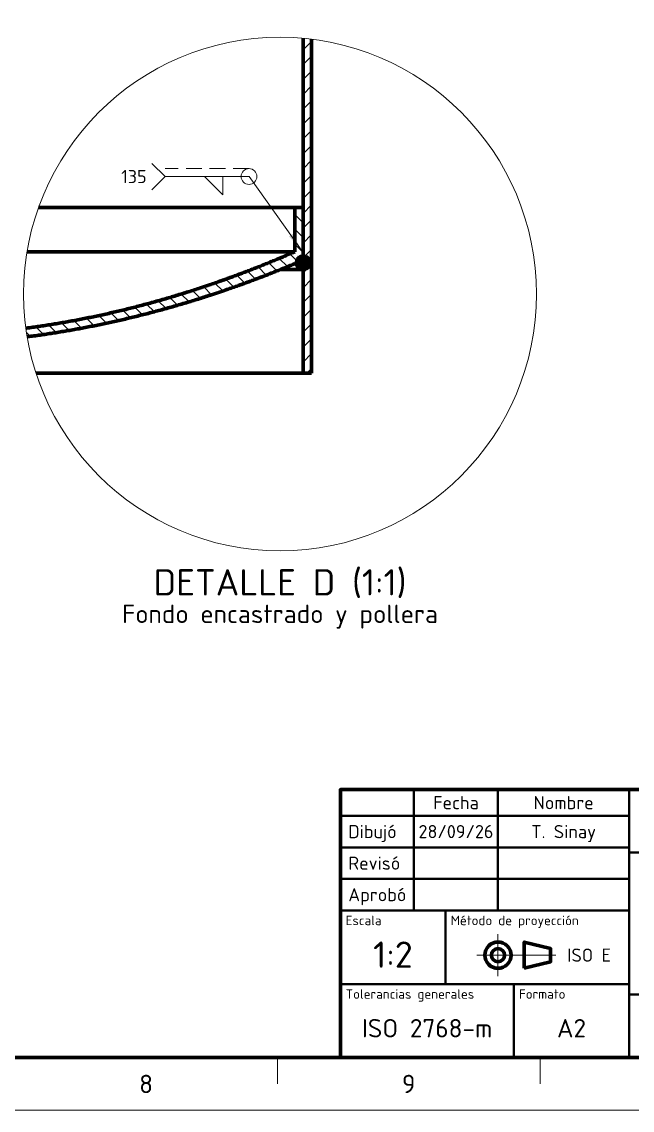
# Model space of a CAD drawing. Header units: millimetres. Extents: x 0 to 2382, y 0 to 420.
# Drawn here: x 1002.3 to 1118.6, y 0 to 207 of the extents above; entities that cross this region are included whole.
import ezdxf
from ezdxf.enums import TextEntityAlignment as Align

# ---------------------------------------------------------------- set-up
doc = ezdxf.new("R2010")
doc.units = ezdxf.units.MM
doc.linetypes.add('IRAM-F-TRAZO-PUNTO', pattern=[20, 15, -2, 1, -2])
doc.linetypes.add('ISO02-TRAZOS', pattern=[4.5, 3, -1.5])
for name, color, linetype, lineweight in [('01-VISIBLE', 7, 'CONTINUOUS', 70), ('03-EJE', 1, 'IRAM-F-TRAZO-PUNTO', 18), ('05-RAYADO', 8, 'CONTINUOUS', 18), ('06-TEXTO', 7, 'CONTINUOUS', 25), ('07-RECUADRO', 7, 'CONTINUOUS', 70), ('08-FINA', 5, 'CONTINUOUS', 18), ('10-ROTULO', 7, 'CONTINUOUS', 35), ('11-TEXTO-ROTULO', 7, 'CONTINUOUS', 25), ('12-SOLDADURA', 6, 'CONTINUOUS', 18)]:
    doc.layers.add(name, color=color, linetype=linetype, lineweight=lineweight)
doc.styles.add('ISO3098', font='isocpeur.ttf')

msp = doc.modelspace()

# ---------------------------------------------------------------- hatches: boundary and pattern name
at = {"layer": '05-RAYADO'}
h = msp.add_hatch(dxfattribs=at)
h.set_pattern_fill('ANSI31', scale=0.629921)
h.paths.add_polyline_path([(1057.5, 140.2), (1055.9, 140.2), (1055.9, 203.881), (1056.287, 203.848), (1057.478, 203.716), (1057.5, 203.713)])
h = msp.add_hatch(dxfattribs=at)
h.set_pattern_fill('ANSI31', scale=0.629921, angle=90)
h.paths.add_polyline_path([(1055.716, 161.621), (1055.531, 161.543), (1055.347, 161.465), (1055.163, 161.387), (1054.978, 161.309), (1054.794, 161.231), (1054.609, 161.153), (1054.424, 161.076), (1054.239, 160.998), (1054.054, 160.921), (1053.87, 160.844), (1053.685, 160.767), (1053.499, 160.691), (1053.314, 160.614), (1053.129, 160.538), (1052.944, 160.462), (1052.758, 160.386), (1052.573, 160.31), (1052.388, 160.235), (1052.202, 160.159), (1052.016, 160.084), (1051.831, 160.009), (1051.645, 159.934), (1051.459, 159.859), (1051.273, 159.784), (1051.087, 159.71), (1050.901, 159.636), (1050.715, 159.561), (1050.529, 159.488), (1050.343, 159.414), (1050.156, 159.34), (1049.97, 159.267), (1049.784, 159.194), (1049.597, 159.12), (1049.411, 159.048), (1049.224, 158.975), (1049.037, 158.902), (1048.85, 158.83), (1048.664, 158.758), (1048.477, 158.686), (1048.29, 158.614), (1048.103, 158.542), (1047.916, 158.471), (1047.728, 158.399), (1047.541, 158.328), (1047.354, 158.257), (1047.166, 158.186), (1046.979, 158.116), (1046.791, 158.045), (1046.604, 157.975), (1046.416, 157.905), (1046.229, 157.835), (1046.041, 157.765), (1045.853, 157.695), (1045.665, 157.626), (1045.477, 157.557), (1045.289, 157.488), (1045.101, 157.419), (1044.913, 157.35), (1044.725, 157.282), (1044.536, 157.213), (1044.348, 157.145), (1044.159, 157.077), (1043.971, 157.009), (1043.782, 156.942), (1043.594, 156.874), (1043.405, 156.807), (1043.216, 156.74), (1043.028, 156.673), (1042.839, 156.606), (1042.65, 156.54), (1042.461, 156.473), (1042.272, 156.407), (1042.083, 156.341), (1041.893, 156.275), (1041.704, 156.21), (1041.515, 156.144), (1041.325, 156.079), (1041.136, 156.014), (1040.947, 155.949), (1040.757, 155.884), (1040.567, 155.82), (1040.378, 155.755), (1040.188, 155.691), (1039.998, 155.627), (1039.808, 155.564), (1039.618, 155.5), (1039.428, 155.436), (1039.238, 155.373), (1039.048, 155.31), (1038.858, 155.247), (1038.668, 155.185), (1038.477, 155.122), (1038.287, 155.06), (1038.096, 154.998), (1037.906, 154.936), (1037.715, 154.874), (1037.525, 154.812), (1037.334, 154.751), (1037.143, 154.69), (1036.953, 154.629), (1036.762, 154.568), (1036.571, 154.507), (1036.38, 154.447), (1036.189, 154.387), (1035.998, 154.327), (1035.807, 154.267), (1035.615, 154.207), (1035.424, 154.148), (1035.233, 154.088), (1035.041, 154.029), (1034.85, 153.97), (1034.658, 153.912), (1034.467, 153.853), (1034.275, 153.795), (1034.083, 153.737), (1033.892, 153.679), (1033.7, 153.621), (1033.508, 153.563), (1033.316, 153.506), (1033.124, 153.449), (1032.932, 153.392), (1032.74, 153.335), (1032.548, 153.278), (1032.356, 153.222), (1032.163, 153.166), (1031.971, 153.11), (1031.779, 153.054), (1031.586, 152.998), (1031.394, 152.943), (1031.201, 152.888), (1031.009, 152.833), (1030.816, 152.778), (1030.623, 152.723), (1030.431, 152.669), (1030.238, 152.614), (1030.045, 152.56), (1029.852, 152.506), (1029.659, 152.453), (1029.466, 152.399), (1029.273, 152.346), (1029.08, 152.293), (1028.886, 152.24), (1028.693, 152.187), (1028.5, 152.135), (1028.306, 152.083), (1028.113, 152.031), (1027.92, 151.979), (1027.726, 151.927), (1027.532, 151.875), (1027.339, 151.824), (1027.145, 151.773), (1026.951, 151.722), (1026.758, 151.671), (1026.564, 151.621), (1026.37, 151.571), (1026.176, 151.521), (1025.982, 151.471), (1025.788, 151.421), (1025.594, 151.372), (1025.4, 151.322), (1025.205, 151.273), (1025.011, 151.224), (1024.817, 151.176), (1024.622, 151.127), (1024.428, 151.079), (1024.234, 151.031), (1024.039, 150.983), (1023.845, 150.935), (1023.65, 150.888), (1023.455, 150.841), (1023.261, 150.794), (1023.066, 150.747), (1022.871, 150.7), (1022.676, 150.654), (1022.481, 150.607), (1022.286, 150.561), (1022.091, 150.516), (1021.896, 150.47), (1021.701, 150.425), (1021.506, 150.379), (1021.311, 150.334), (1021.116, 150.29), (1020.92, 150.245), (1020.725, 150.201), (1020.53, 150.157), (1020.334, 150.113), (1020.139, 150.069), (1019.943, 150.025), (1019.748, 149.982), (1019.552, 149.939), (1019.356, 149.896), (1019.161, 149.853), (1018.965, 149.811), (1018.769, 149.768), (1018.573, 149.726), (1018.377, 149.684), (1018.181, 149.643), (1017.985, 149.601), (1017.789, 149.56), (1017.593, 149.519), (1017.397, 149.478), (1017.201, 149.438), (1017.005, 149.397), (1016.809, 149.357), (1016.612, 149.317), (1016.416, 149.277), (1016.22, 149.238), (1016.023, 149.198), (1015.827, 149.159), (1015.63, 149.12), (1015.434, 149.082), (1015.237, 149.043), (1015.041, 149.005), (1014.844, 148.967), (1014.647, 148.929), (1014.45, 148.891), (1014.254, 148.854), (1014.057, 148.817), (1013.86, 148.78), (1013.663, 148.743), (1013.466, 148.706), (1013.269, 148.67), (1013.072, 148.634), (1012.875, 148.598), (1012.678, 148.562), (1012.481, 148.527), (1012.284, 148.491), (1012.086, 148.456), (1011.889, 148.421), (1011.692, 148.387), (1011.495, 148.352), (1011.297, 148.318), (1011.1, 148.284), (1010.902, 148.25), (1010.705, 148.217), (1010.507, 148.183), (1010.31, 148.15), (1010.112, 148.117), (1009.915, 148.084), (1009.717, 148.052), (1009.519, 148.02), (1009.322, 147.988), (1009.124, 147.956), (1008.926, 147.924), (1008.728, 147.893), (1008.53, 147.862), (1008.332, 147.831), (1008.134, 147.8), (1007.936, 147.769), (1007.738, 147.739), (1007.54, 147.709), (1007.342, 147.679), (1007.144, 147.649), (1006.946, 147.62), (1006.748, 147.591), (1006.55, 147.562), (1006.351, 147.533), (1006.153, 147.504), (1005.955, 147.476), (1005.757, 147.448), (1005.558, 147.42), (1005.36, 147.392), (1005.161, 147.365), (1004.963, 147.338), (1004.764, 147.311), (1004.566, 147.284), (1004.367, 147.257), (1004.169, 147.231), (1003.97, 147.205), (1003.772, 147.179), (1003.573, 147.153), (1003.374, 147.128), (1003.35, 147.125), (1003.195, 148.085), (1003.104, 148.755), (1003.184, 148.766), (1003.383, 148.792), (1003.582, 148.819), (1003.78, 148.845), (1003.979, 148.872), (1004.178, 148.9), (1004.376, 148.927), (1004.575, 148.955), (1004.773, 148.983), (1004.972, 149.011), (1005.17, 149.04), (1005.368, 149.068), (1005.567, 149.097), (1005.765, 149.126), (1005.963, 149.156), (1006.162, 149.185), (1006.36, 149.215), (1006.558, 149.245), (1006.756, 149.275), (1006.954, 149.306), (1007.152, 149.337), (1007.35, 149.368), (1007.548, 149.399), (1007.746, 149.43), (1007.944, 149.462), (1008.142, 149.494), (1008.34, 149.526), (1008.538, 149.558), (1008.736, 149.591), (1008.933, 149.624), (1009.131, 149.657), (1009.329, 149.69), (1009.526, 149.723), (1009.724, 149.757), (1009.921, 149.791), (1010.119, 149.825), (1010.316, 149.859), (1010.514, 149.894), (1010.711, 149.929), (1010.909, 149.964), (1011.106, 149.999), (1011.303, 150.035), (1011.5, 150.07), (1011.698, 150.106), (1011.895, 150.142), (1012.092, 150.179), (1012.289, 150.215), (1012.486, 150.252), (1012.683, 150.289), (1012.88, 150.327), (1013.077, 150.364), (1013.274, 150.402), (1013.47, 150.44), (1013.667, 150.478), (1013.864, 150.516), (1014.061, 150.555), (1014.257, 150.594), (1014.454, 150.633), (1014.65, 150.672), (1014.847, 150.712), (1015.043, 150.751), (1015.24, 150.791), (1015.436, 150.831), (1015.633, 150.872), (1015.829, 150.912), (1016.025, 150.953), (1016.221, 150.994), (1016.417, 151.035), (1016.614, 151.077), (1016.81, 151.119), (1017.006, 151.161), (1017.202, 151.203), (1017.397, 151.245), (1017.593, 151.288), (1017.789, 151.33), (1017.985, 151.373), (1018.181, 151.417), (1018.376, 151.46), (1018.572, 151.504), (1018.768, 151.548), (1018.963, 151.592), (1019.159, 151.636), (1019.354, 151.681), (1019.549, 151.725), (1019.745, 151.77), (1019.94, 151.815), (1020.135, 151.861), (1020.33, 151.906), (1020.525, 151.952), (1020.721, 151.998), (1020.916, 152.045), (1021.111, 152.091), (1021.306, 152.138), (1021.5, 152.185), (1021.695, 152.232), (1021.89, 152.279), (1022.085, 152.327), (1022.279, 152.374), (1022.474, 152.422), (1022.669, 152.47), (1022.863, 152.519), (1023.058, 152.567), (1023.252, 152.616), (1023.446, 152.665), (1023.641, 152.715), (1023.835, 152.764), (1024.029, 152.814), (1024.223, 152.863), (1024.417, 152.914), (1024.611, 152.964), (1024.805, 153.014), (1024.999, 153.065), (1025.193, 153.116), (1025.387, 153.167), (1025.581, 153.218), (1025.774, 153.27), (1025.968, 153.322), (1026.162, 153.374), (1026.355, 153.426), (1026.549, 153.478), (1026.742, 153.531), (1026.935, 153.584), (1027.129, 153.637), (1027.322, 153.69), (1027.515, 153.743), (1027.708, 153.797), (1027.901, 153.851), (1028.094, 153.905), (1028.287, 153.959), (1028.48, 154.013), (1028.673, 154.068), (1028.866, 154.123), (1029.059, 154.178), (1029.251, 154.233), (1029.444, 154.289), (1029.636, 154.344), (1029.829, 154.4), (1030.021, 154.456), (1030.214, 154.512), (1030.406, 154.569), (1030.598, 154.626), (1030.79, 154.683), (1030.983, 154.74), (1031.175, 154.797), (1031.367, 154.854), (1031.559, 154.912), (1031.751, 154.97), (1031.942, 155.028), (1032.134, 155.086), (1032.326, 155.145), (1032.518, 155.204), (1032.709, 155.262), (1032.901, 155.322), (1033.092, 155.381), (1033.284, 155.44), (1033.475, 155.5), (1033.666, 155.56), (1033.857, 155.62), (1034.049, 155.68), (1034.24, 155.741), (1034.431, 155.801), (1034.622, 155.862), (1034.813, 155.923), (1035.003, 155.985), (1035.194, 156.046), (1035.385, 156.108), (1035.576, 156.17), (1035.766, 156.232), (1035.957, 156.294), (1036.147, 156.356), (1036.338, 156.419), (1036.528, 156.482), (1036.718, 156.545), (1036.908, 156.608), (1037.099, 156.672), (1037.289, 156.735), (1037.479, 156.799), (1037.669, 156.863), (1037.858, 156.927), (1038.048, 156.992), (1038.238, 157.056), (1038.428, 157.121), (1038.617, 157.186), (1038.807, 157.251), (1038.996, 157.316), (1039.186, 157.382), (1039.375, 157.448), (1039.564, 157.514), (1039.754, 157.58), (1039.943, 157.646), (1040.132, 157.713), (1040.321, 157.779), (1040.51, 157.846), (1040.699, 157.913), (1040.888, 157.98), (1041.076, 158.048), (1041.265, 158.115), (1041.454, 158.183), (1041.642, 158.251), (1041.831, 158.319), (1042.019, 158.388), (1042.207, 158.456), (1042.396, 158.525), (1042.584, 158.594), (1042.772, 158.663), (1042.96, 158.732), (1043.148, 158.802), (1043.336, 158.872), (1043.524, 158.941), (1043.712, 159.011), (1043.9, 159.082), (1044.087, 159.152), (1044.275, 159.223), (1044.462, 159.293), (1044.65, 159.364), (1044.837, 159.436), (1045.025, 159.507), (1045.212, 159.578), (1045.399, 159.65), (1045.586, 159.722), (1045.773, 159.794), (1045.96, 159.866), (1046.147, 159.939), (1046.334, 160.011), (1046.521, 160.084), (1046.707, 160.157), (1046.894, 160.23), (1047.08, 160.303), (1047.267, 160.377), (1047.453, 160.451), (1047.64, 160.524), (1047.826, 160.598), (1048.012, 160.673), (1048.198, 160.747), (1048.384, 160.822), (1048.57, 160.896), (1048.756, 160.971), (1048.942, 161.046), (1049.128, 161.122), (1049.314, 161.197), (1049.499, 161.273), (1049.685, 161.349), (1049.87, 161.425), (1050.056, 161.501), (1050.241, 161.577), (1050.426, 161.654), (1050.611, 161.73), (1050.797, 161.807), (1050.982, 161.884), (1051.167, 161.961), (1051.351, 162.039), (1051.536, 162.116), (1051.721, 162.194), (1051.906, 162.272), (1052.09, 162.35), (1052.275, 162.428), (1052.459, 162.507), (1052.644, 162.585), (1052.828, 162.664), (1053.012, 162.743), (1053.196, 162.822), (1053.381, 162.901), (1053.565, 162.981), (1053.749, 163.06), (1053.932, 163.14), (1054.116, 163.22), (1054.3, 163.3), (1054.3, 171.7), (1055.9, 171.7), (1055.9, 161.7)])
h = msp.add_hatch(color=7, dxfattribs=at)
h.dxf.hatch_style = 1
h.paths.add_polyline_path([(1057.164, 161), (1057.117, 160.804), (1057.04, 160.619), (1056.936, 160.448), (1056.805, 160.295), (1056.652, 160.164), (1056.481, 160.06), (1056.296, 159.983), (1056.1, 159.936), (1055.9, 159.92), (1055.7, 159.936), (1055.504, 159.983), (1055.319, 160.06), (1055.148, 160.164), (1054.995, 160.295), (1054.864, 160.448), (1054.76, 160.619), (1054.683, 160.804), (1054.636, 161), (1054.62, 161.2), (1054.636, 161.4), (1054.683, 161.596), (1054.76, 161.781), (1054.864, 161.952), (1054.995, 162.105), (1055.148, 162.236), (1055.319, 162.34), (1055.504, 162.417), (1055.7, 162.464), (1055.9, 162.48), (1056.1, 162.464), (1056.296, 162.417), (1056.481, 162.34), (1056.652, 162.236), (1056.805, 162.105), (1056.936, 161.952), (1057.04, 161.781), (1057.117, 161.596), (1057.164, 161.4), (1057.18, 161.2)])
at = {"layer": '08-FINA'}
h = msp.add_hatch(color=7, dxfattribs=at)
h.dxf.hatch_style = 1
h.paths.add_polyline_path([(1055.6, 163.6), (1053.922, 166.702), (1053.21, 166.194)])

# ---------------------------------------------------------------- linework, layer by layer
at = {"layer": '01-VISIBLE'}
for points in [[(1055.9, 140.2), (1055.9, 203.881)], [(1057.5, 140.2), (1057.5, 203.713)], [(1054.3, 171.7), (1053.999, 171.7), (1053.698, 171.7), (1053.396, 171.7), (1053.095, 171.7), (1052.794, 171.7), (1052.493, 171.7), (1052.192, 171.7), (1051.89, 171.7), (1051.589, 171.7), (1051.288, 171.7), (1050.987, 171.7), (1050.686, 171.7), (1050.384, 171.7), (1050.083, 171.7), (1049.782, 171.7), (1049.481, 171.7), (1049.18, 171.7), (1048.878, 171.7), (1048.577, 171.7), (1048.276, 171.7), (1047.975, 171.7), (1047.674, 171.7), (1047.372, 171.7), (1047.071, 171.7), (1046.77, 171.7), (1046.469, 171.7), (1046.168, 171.7), (1045.866, 171.7), (1045.565, 171.7), (1045.264, 171.7), (1044.963, 171.7), (1044.662, 171.7), (1044.36, 171.7), (1044.059, 171.7), (1043.758, 171.7), (1043.457, 171.7), (1043.156, 171.7), (1042.854, 171.7), (1042.553, 171.7), (1042.252, 171.7), (1041.951, 171.7), (1041.65, 171.7), (1041.348, 171.7), (1041.047, 171.7), (1040.746, 171.7), (1040.445, 171.7), (1040.144, 171.7), (1039.842, 171.7), (1039.541, 171.7), (1039.24, 171.7), (1038.939, 171.7), (1038.638, 171.7), (1038.336, 171.7), (1038.035, 171.7), (1037.734, 171.7), (1037.433, 171.7), (1037.131, 171.7), (1036.83, 171.7), (1036.529, 171.7), (1036.228, 171.7), (1035.927, 171.7), (1035.625, 171.7), (1035.324, 171.7), (1035.023, 171.7), (1034.722, 171.7), (1034.421, 171.7), (1034.119, 171.7), (1033.818, 171.7), (1033.517, 171.7), (1033.216, 171.7), (1032.915, 171.7), (1032.613, 171.7), (1032.312, 171.7), (1032.011, 171.7), (1031.71, 171.7), (1031.409, 171.7), (1031.107, 171.7), (1030.806, 171.7), (1030.505, 171.7), (1030.204, 171.7), (1029.903, 171.7), (1029.601, 171.7), (1029.3, 171.7), (1028.999, 171.7), (1028.698, 171.7), (1028.397, 171.7), (1028.095, 171.7), (1027.794, 171.7), (1027.493, 171.7), (1027.192, 171.7), (1026.891, 171.7), (1026.589, 171.7), (1026.288, 171.7), (1025.987, 171.7), (1025.686, 171.7), (1025.385, 171.7), (1025.083, 171.7), (1024.782, 171.7), (1024.481, 171.7), (1024.18, 171.7), (1023.879, 171.7), (1023.577, 171.7), (1023.276, 171.7), (1022.975, 171.7), (1022.674, 171.7), (1022.373, 171.7), (1022.071, 171.7), (1021.77, 171.7), (1021.469, 171.7), (1021.168, 171.7), (1020.867, 171.7), (1020.565, 171.7), (1020.264, 171.7), (1019.963, 171.7), (1019.662, 171.7), (1019.361, 171.7), (1019.059, 171.7), (1018.758, 171.7), (1018.457, 171.7), (1018.156, 171.7), (1017.855, 171.7), (1017.553, 171.7), (1017.252, 171.7), (1016.951, 171.7), (1016.65, 171.7), (1016.349, 171.7), (1016.047, 171.7), (1015.746, 171.7), (1015.445, 171.7), (1015.144, 171.7), (1014.843, 171.7), (1014.541, 171.7), (1014.24, 171.7), (1013.939, 171.7), (1013.638, 171.7), (1013.337, 171.7), (1013.035, 171.7), (1012.734, 171.7), (1012.433, 171.7), (1012.132, 171.7), (1011.831, 171.7), (1011.529, 171.7), (1011.228, 171.7), (1010.927, 171.7), (1010.626, 171.7), (1010.325, 171.7), (1010.023, 171.7), (1009.722, 171.7), (1009.421, 171.7), (1009.12, 171.7), (1008.819, 171.7), (1008.517, 171.7), (1008.216, 171.7), (1007.915, 171.7), (1007.614, 171.7), (1007.312, 171.7), (1007.011, 171.7), (1006.71, 171.7), (1006.409, 171.7), (1006.108, 171.7), (1005.806, 171.7), (1005.521, 171.7)], [(1055.9, 171.7), (1054.3, 171.7)], [(1054.3, 171.7), (1054.3, 163.3)], [(1055.9, 161.7), (1055.9, 171.7)], [(1054.3, 163.3), (1054.024, 163.18), (1053.748, 163.06), (1053.472, 162.94), (1053.195, 162.821), (1052.918, 162.702), (1052.642, 162.584), (1052.365, 162.466), (1052.087, 162.349), (1051.81, 162.231), (1051.533, 162.115), (1051.255, 161.998), (1050.977, 161.882), (1050.699, 161.767), (1050.421, 161.651), (1050.143, 161.537), (1049.864, 161.422), (1049.586, 161.308), (1049.307, 161.194), (1049.028, 161.081), (1048.749, 160.968), (1048.47, 160.856), (1048.19, 160.744), (1047.911, 160.632), (1047.631, 160.521), (1047.351, 160.41), (1047.071, 160.3), (1046.791, 160.19), (1046.51, 160.08), (1046.23, 159.971), (1045.949, 159.862), (1045.668, 159.754), (1045.387, 159.646), (1045.106, 159.538), (1044.825, 159.431), (1044.543, 159.324), (1044.261, 159.218), (1043.98, 159.112), (1043.698, 159.006), (1043.416, 158.901), (1043.133, 158.796), (1042.851, 158.692), (1042.568, 158.588), (1042.286, 158.485), (1042.003, 158.382), (1041.72, 158.279), (1041.436, 158.177), (1041.153, 158.075), (1040.87, 157.974), (1040.586, 157.873), (1040.302, 157.773), (1040.018, 157.672), (1039.734, 157.573), (1039.45, 157.474), (1039.165, 157.375), (1038.881, 157.277), (1038.596, 157.179), (1038.311, 157.081), (1038.026, 156.984), (1037.741, 156.888), (1037.456, 156.791), (1037.17, 156.696), (1036.885, 156.6), (1036.599, 156.506), (1036.313, 156.411), (1036.027, 156.317), (1035.741, 156.224), (1035.455, 156.13), (1035.168, 156.038), (1034.882, 155.946), (1034.595, 155.854), (1034.308, 155.763), (1034.021, 155.672), (1033.734, 155.581), (1033.447, 155.491), (1033.159, 155.402), (1032.872, 155.313), (1032.584, 155.224), (1032.296, 155.136), (1032.008, 155.048), (1031.72, 154.961), (1031.432, 154.874), (1031.143, 154.788), (1030.855, 154.702), (1030.566, 154.616), (1030.277, 154.531), (1029.988, 154.447), (1029.699, 154.362), (1029.41, 154.279), (1029.121, 154.196), (1028.831, 154.113), (1028.542, 154.031), (1028.252, 153.949), (1027.962, 153.868), (1027.672, 153.787), (1027.382, 153.706), (1027.092, 153.626), (1026.801, 153.547), (1026.511, 153.468), (1026.22, 153.389), (1025.929, 153.311), (1025.639, 153.234), (1025.347, 153.157), (1025.056, 153.08), (1024.765, 153.004), (1024.474, 152.928), (1024.182, 152.853), (1023.891, 152.778), (1023.599, 152.704), (1023.307, 152.63), (1023.015, 152.557), (1022.723, 152.484), (1022.431, 152.412), (1022.138, 152.34), (1021.846, 152.268), (1021.553, 152.197), (1021.26, 152.127), (1020.968, 152.057), (1020.675, 151.987), (1020.382, 151.918), (1020.089, 151.85), (1019.795, 151.782), (1019.502, 151.714), (1019.208, 151.647), (1018.915, 151.581), (1018.621, 151.515), (1018.327, 151.449), (1018.033, 151.384), (1017.739, 151.319), (1017.445, 151.255), (1017.151, 151.192), (1016.856, 151.129), (1016.562, 151.066), (1016.267, 151.004), (1015.973, 150.942), (1015.678, 150.881), (1015.383, 150.82), (1015.088, 150.76), (1014.793, 150.701), (1014.498, 150.642), (1014.202, 150.583), (1013.907, 150.525), (1013.612, 150.467), (1013.316, 150.41), (1013.02, 150.353), (1012.725, 150.297), (1012.429, 150.241), (1012.133, 150.186), (1011.837, 150.132), (1011.54, 150.078), (1011.244, 150.024), (1010.948, 149.971), (1010.651, 149.918), (1010.355, 149.866), (1010.058, 149.815), (1009.762, 149.763), (1009.465, 149.713), (1009.168, 149.663), (1008.871, 149.613), (1008.574, 149.564), (1008.277, 149.516), (1007.98, 149.468), (1007.682, 149.42), (1007.385, 149.373), (1007.088, 149.327), (1006.79, 149.281), (1006.492, 149.235), (1006.195, 149.19), (1005.897, 149.146), (1005.599, 149.102), (1005.301, 149.059), (1005.003, 149.016), (1004.705, 148.973), (1004.407, 148.932), (1004.109, 148.89), (1003.811, 148.849), (1003.512, 148.809), (1003.214, 148.769), (1003.104, 148.755)], [(1054.3, 163.3), (1053.934, 163.3), (1053.567, 163.3), (1053.2, 163.3), (1052.834, 163.3), (1052.467, 163.3), (1052.101, 163.3), (1051.735, 163.3), (1051.368, 163.3), (1051.002, 163.3), (1050.635, 163.3), (1050.269, 163.3), (1049.902, 163.3), (1049.535, 163.3), (1049.169, 163.3), (1048.803, 163.3), (1048.436, 163.3), (1048.07, 163.3), (1047.703, 163.3), (1047.336, 163.3), (1046.97, 163.3), (1046.603, 163.3), (1046.237, 163.3), (1045.87, 163.3), (1045.504, 163.3), (1045.138, 163.3), (1044.771, 163.3), (1044.405, 163.3), (1044.038, 163.3), (1043.671, 163.3), (1043.305, 163.3), (1042.938, 163.3), (1042.572, 163.3), (1042.206, 163.3), (1041.839, 163.3), (1041.473, 163.3), (1041.106, 163.3), (1040.739, 163.3), (1040.373, 163.3), (1040.006, 163.3), (1039.64, 163.3), (1039.274, 163.3), (1038.907, 163.3), (1038.541, 163.3), (1038.174, 163.3), (1037.807, 163.3), (1037.441, 163.3), (1037.074, 163.3), (1036.708, 163.3), (1036.341, 163.3), (1035.975, 163.3), (1035.609, 163.3), (1035.242, 163.3), (1034.876, 163.3), (1034.509, 163.3), (1034.142, 163.3), (1033.776, 163.3), (1033.409, 163.3), (1033.043, 163.3), (1032.677, 163.3), (1032.31, 163.3), (1031.944, 163.3), (1031.577, 163.3), (1031.21, 163.3), (1030.844, 163.3), (1030.477, 163.3), (1030.111, 163.3), (1029.745, 163.3), (1029.378, 163.3), (1029.012, 163.3), (1028.645, 163.3), (1028.278, 163.3), (1027.912, 163.3), (1027.545, 163.3), (1027.179, 163.3), (1026.812, 163.3), (1026.446, 163.3), (1026.08, 163.3), (1025.713, 163.3), (1025.347, 163.3), (1024.98, 163.3), (1024.613, 163.3), (1024.247, 163.3), (1023.88, 163.3), (1023.514, 163.3), (1023.148, 163.3), (1022.781, 163.3), (1022.414, 163.3), (1022.048, 163.3), (1021.682, 163.3), (1021.315, 163.3), (1020.948, 163.3), (1020.582, 163.3), (1020.216, 163.3), (1019.849, 163.3), (1019.482, 163.3), (1019.116, 163.3), (1018.75, 163.3), (1018.383, 163.3), (1018.016, 163.3), (1017.65, 163.3), (1017.284, 163.3), (1016.917, 163.3), (1016.55, 163.3), (1016.184, 163.3), (1015.817, 163.3), (1015.451, 163.3), (1015.084, 163.3), (1014.718, 163.3), (1014.351, 163.3), (1013.985, 163.3), (1013.619, 163.3), (1013.252, 163.3), (1012.885, 163.3), (1012.519, 163.3), (1012.153, 163.3), (1011.786, 163.3), (1011.419, 163.3), (1011.053, 163.3), (1010.687, 163.3), (1010.32, 163.3), (1009.953, 163.3), (1009.587, 163.3), (1009.221, 163.3), (1008.854, 163.3), (1008.487, 163.3), (1008.121, 163.3), (1007.755, 163.3), (1007.388, 163.3), (1007.021, 163.3), (1006.655, 163.3), (1006.288, 163.3), (1005.922, 163.3), (1005.555, 163.3), (1005.189, 163.3), (1004.822, 163.3), (1004.456, 163.3), (1004.089, 163.3), (1003.723, 163.3), (1003.356, 163.3), (1003.338, 163.3)], [(1003.35, 147.125), (1003.445, 147.137), (1003.742, 147.175), (1004.04, 147.214), (1004.337, 147.253), (1004.635, 147.293), (1004.932, 147.333), (1005.229, 147.374), (1005.527, 147.416), (1005.824, 147.457), (1006.121, 147.5), (1006.418, 147.543), (1006.715, 147.586), (1007.012, 147.63), (1007.308, 147.674), (1007.605, 147.719), (1007.902, 147.764), (1008.198, 147.81), (1008.495, 147.856), (1008.791, 147.903), (1009.088, 147.95), (1009.384, 147.998), (1009.68, 148.046), (1009.976, 148.095), (1010.272, 148.144), (1010.568, 148.193), (1010.864, 148.244), (1011.16, 148.294), (1011.455, 148.345), (1011.751, 148.397), (1012.047, 148.449), (1012.342, 148.502), (1012.637, 148.555), (1012.933, 148.608), (1013.228, 148.662), (1013.523, 148.717), (1013.818, 148.772), (1014.113, 148.827), (1014.408, 148.883), (1014.702, 148.939), (1014.997, 148.996), (1015.291, 149.054), (1015.586, 149.112), (1015.88, 149.17), (1016.175, 149.229), (1016.469, 149.288), (1016.763, 149.348), (1017.057, 149.408), (1017.351, 149.469), (1017.644, 149.53), (1017.938, 149.591), (1018.232, 149.654), (1018.525, 149.716), (1018.819, 149.779), (1019.112, 149.843), (1019.405, 149.907), (1019.698, 149.971), (1019.991, 150.036), (1020.284, 150.101), (1020.577, 150.167), (1020.869, 150.234), (1021.162, 150.3), (1021.454, 150.368), (1021.747, 150.435), (1022.039, 150.503), (1022.331, 150.572), (1022.623, 150.641), (1022.915, 150.711), (1023.207, 150.781), (1023.498, 150.851), (1023.79, 150.922), (1024.081, 150.993), (1024.373, 151.065), (1024.664, 151.138), (1024.955, 151.21), (1025.246, 151.284), (1025.537, 151.357), (1025.828, 151.431), (1026.119, 151.506), (1026.409, 151.581), (1026.7, 151.656), (1026.99, 151.732), (1027.28, 151.809), (1027.57, 151.885), (1027.86, 151.963), (1028.15, 152.04), (1028.44, 152.119), (1028.729, 152.197), (1029.019, 152.276), (1029.308, 152.356), (1029.597, 152.436), (1029.886, 152.516), (1030.175, 152.597), (1030.464, 152.678), (1030.753, 152.76), (1031.042, 152.842), (1031.33, 152.925), (1031.619, 153.008), (1031.907, 153.091), (1032.195, 153.175), (1032.483, 153.259), (1032.771, 153.344), (1033.058, 153.429), (1033.346, 153.515), (1033.633, 153.601), (1033.921, 153.687), (1034.208, 153.774), (1034.495, 153.862), (1034.782, 153.95), (1035.069, 154.038), (1035.356, 154.126), (1035.642, 154.216), (1035.929, 154.305), (1036.215, 154.395), (1036.501, 154.485), (1036.787, 154.576), (1037.073, 154.667), (1037.359, 154.759), (1037.644, 154.851), (1037.93, 154.943), (1038.215, 155.036), (1038.5, 155.13), (1038.785, 155.223), (1039.07, 155.318), (1039.355, 155.412), (1039.64, 155.507), (1039.924, 155.602), (1040.209, 155.698), (1040.493, 155.794), (1040.777, 155.891), (1041.061, 155.988), (1041.345, 156.086), (1041.628, 156.184), (1041.912, 156.282), (1042.195, 156.38), (1042.478, 156.48), (1042.762, 156.579), (1043.044, 156.679), (1043.327, 156.779), (1043.61, 156.88), (1043.893, 156.981), (1044.175, 157.083), (1044.457, 157.185), (1044.739, 157.287), (1045.021, 157.39), (1045.303, 157.493), (1045.585, 157.596), (1045.866, 157.7), (1046.147, 157.805), (1046.429, 157.909), (1046.71, 158.014), (1046.991, 158.12), (1047.271, 158.226), (1047.552, 158.332), (1047.833, 158.439), (1048.113, 158.546), (1048.393, 158.653), (1048.673, 158.761), (1048.953, 158.87), (1049.233, 158.978), (1049.512, 159.087), (1049.792, 159.197), (1050.071, 159.306), (1050.35, 159.417), (1050.629, 159.527), (1050.908, 159.638), (1051.186, 159.75), (1051.465, 159.861), (1051.743, 159.973), (1052.021, 160.086), (1052.3, 160.199), (1052.577, 160.312), (1052.855, 160.426), (1053.133, 160.54), (1053.41, 160.654), (1053.687, 160.769), (1053.965, 160.884), (1054.242, 160.999), (1054.518, 161.115), (1054.795, 161.231), (1055.071, 161.348), (1055.348, 161.465), (1055.624, 161.582), (1055.9, 161.7)], [(1055.9, 162.48), (1055.8, 162.476), (1055.7, 162.464), (1055.601, 162.445), (1055.504, 162.417), (1055.41, 162.383), (1055.319, 162.34), (1055.231, 162.291), (1055.148, 162.236), (1055.069, 162.173), (1054.995, 162.105), (1054.927, 162.031), (1054.864, 161.952), (1054.809, 161.869), (1054.76, 161.781), (1054.717, 161.69), (1054.683, 161.596), (1054.655, 161.499), (1054.636, 161.4), (1054.624, 161.3), (1054.62, 161.2), (1054.624, 161.1), (1054.636, 161), (1054.655, 160.901), (1054.683, 160.804), (1054.717, 160.71), (1054.76, 160.619), (1054.809, 160.531), (1054.864, 160.448), (1054.927, 160.369), (1054.995, 160.295), (1055.069, 160.227), (1055.148, 160.164), (1055.231, 160.109), (1055.319, 160.06), (1055.41, 160.017), (1055.504, 159.983), (1055.601, 159.955), (1055.7, 159.936), (1055.8, 159.924), (1055.9, 159.92)], [(1057.18, 161.2), (1057.176, 161.3), (1057.164, 161.4), (1057.145, 161.499), (1057.117, 161.596), (1057.083, 161.69), (1057.04, 161.781), (1056.991, 161.869), (1056.936, 161.952), (1056.873, 162.031), (1056.805, 162.105), (1056.731, 162.173), (1056.652, 162.236), (1056.569, 162.291), (1056.481, 162.34), (1056.39, 162.383), (1056.296, 162.417), (1056.199, 162.445), (1056.1, 162.464), (1056, 162.476), (1055.9, 162.48)], [(1051.611, 159.92), (1051.917, 159.92), (1052.224, 159.92), (1052.53, 159.92), (1052.836, 159.92), (1053.143, 159.92), (1053.449, 159.92), (1053.756, 159.92), (1054.062, 159.92), (1054.368, 159.92), (1054.675, 159.92), (1054.981, 159.92), (1055.288, 159.92), (1055.594, 159.92), (1055.9, 159.92)], [(1055.9, 159.92), (1056, 159.924), (1056.1, 159.936), (1056.199, 159.955), (1056.296, 159.983), (1056.39, 160.017), (1056.481, 160.06), (1056.569, 160.109), (1056.652, 160.164), (1056.731, 160.227), (1056.805, 160.295), (1056.873, 160.369), (1056.936, 160.448), (1056.991, 160.531), (1057.04, 160.619), (1057.083, 160.71), (1057.117, 160.804), (1057.145, 160.901), (1057.164, 161), (1057.176, 161.1), (1057.18, 161.2)], [(1055.9, 140.2), (1055.525, 140.2), (1055.151, 140.2), (1054.776, 140.2), (1054.402, 140.2), (1054.027, 140.2), (1053.653, 140.2), (1053.278, 140.2), (1052.904, 140.2), (1052.53, 140.2), (1052.155, 140.2), (1051.781, 140.2), (1051.406, 140.2), (1051.032, 140.2), (1050.657, 140.2), (1050.283, 140.2), (1049.908, 140.2), (1049.534, 140.2), (1049.159, 140.2), (1048.784, 140.2), (1048.41, 140.2), (1048.035, 140.2), (1047.661, 140.2), (1047.286, 140.2), (1046.912, 140.2), (1046.537, 140.2), (1046.163, 140.2), (1045.789, 140.2), (1045.414, 140.2), (1045.04, 140.2), (1044.665, 140.2), (1044.291, 140.2), (1043.916, 140.2), (1043.542, 140.2), (1043.167, 140.2), (1042.793, 140.2), (1042.418, 140.2), (1042.043, 140.2), (1041.669, 140.2), (1041.294, 140.2), (1040.92, 140.2), (1040.545, 140.2), (1040.171, 140.2), (1039.796, 140.2), (1039.422, 140.2), (1039.047, 140.2), (1038.673, 140.2), (1038.299, 140.2), (1037.924, 140.2), (1037.55, 140.2), (1037.175, 140.2), (1036.801, 140.2), (1036.426, 140.2), (1036.052, 140.2), (1035.677, 140.2), (1035.303, 140.2), (1034.928, 140.2), (1034.553, 140.2), (1034.179, 140.2), (1033.804, 140.2), (1033.43, 140.2), (1033.055, 140.2), (1032.681, 140.2), (1032.306, 140.2), (1031.932, 140.2), (1031.557, 140.2), (1031.183, 140.2), (1030.809, 140.2), (1030.434, 140.2), (1030.06, 140.2), (1029.685, 140.2), (1029.311, 140.2), (1028.936, 140.2), (1028.562, 140.2), (1028.187, 140.2), (1027.812, 140.2), (1027.438, 140.2), (1027.063, 140.2), (1026.689, 140.2), (1026.314, 140.2), (1025.94, 140.2), (1025.565, 140.2), (1025.191, 140.2), (1024.816, 140.2), (1024.442, 140.2), (1024.068, 140.2), (1023.693, 140.2), (1023.318, 140.2), (1022.944, 140.2), (1022.57, 140.2), (1022.195, 140.2), (1021.821, 140.2), (1021.446, 140.2), (1021.072, 140.2), (1020.697, 140.2), (1020.322, 140.2), (1019.948, 140.2), (1019.573, 140.2), (1019.199, 140.2), (1018.824, 140.2), (1018.45, 140.2), (1018.076, 140.2), (1017.701, 140.2), (1017.327, 140.2), (1016.952, 140.2), (1016.577, 140.2), (1016.203, 140.2), (1015.828, 140.2), (1015.454, 140.2), (1015.08, 140.2), (1014.705, 140.2), (1014.331, 140.2), (1013.956, 140.2), (1013.582, 140.2), (1013.207, 140.2), (1012.832, 140.2), (1012.458, 140.2), (1012.083, 140.2), (1011.709, 140.2), (1011.335, 140.2), (1010.96, 140.2), (1010.586, 140.2), (1010.211, 140.2), (1009.837, 140.2), (1009.462, 140.2), (1009.087, 140.2), (1008.713, 140.2), (1008.338, 140.2), (1007.964, 140.2), (1007.59, 140.2), (1007.215, 140.2), (1006.841, 140.2), (1006.466, 140.2), (1006.091, 140.2), (1005.717, 140.2), (1005.342, 140.2), (1005.046, 140.2)], [(1057.5, 140.2), (1055.9, 140.2)]]:
    msp.add_lwpolyline(points, dxfattribs=at)
msp.add_lwpolyline([(1098, 27), (1103, 28.25), (1103, 30.75), (1098, 32)], close=True, dxfattribs=at)
for radius in [2.5, 1.25]:
    msp.add_circle((1093, 29.5), radius, dxfattribs=at)
at = {"layer": '03-EJE'}
for p, q in [((1093, 25.5), (1093, 33.5)), ((1089, 29.5), (1104.5, 29.5))]:
    msp.add_line(p, q, dxfattribs=at)
at = {"layer": '07-RECUADRO'}
for points in [[(679, 10), (1238, 10), (1238, 410), (679, 410)], [(1063, 10), (1238, 10), (1238, 61), (1063, 61)]]:
    msp.add_lwpolyline(points, close=True, dxfattribs=at)
at = {"layer": '08-FINA'}
for p, q in [((1051, 10), (1051, 5)), ((1101, 10), (1101, 5))]:
    msp.add_line(p, q, dxfattribs=at)
msp.add_lwpolyline([(654, 0), (1248, 0), (1248, 420), (654, 420)], close=True, dxfattribs=at)
msp.add_circle((1051.5, 155.25), 48.833, dxfattribs=at)
at = {"layer": '10-ROTULO'}
for points in [[(1063, 56), (1077, 56), (1077, 61), (1063, 61)], [(1077, 56), (1093, 56), (1093, 61), (1077, 61)], [(1093, 56), (1118, 56), (1118, 61), (1093, 61)], [(1118, 49), (1188, 49), (1188, 61), (1118, 61)], [(1063, 50), (1077, 50), (1077, 56), (1063, 56)], [(1077, 50), (1093, 50), (1093, 56), (1077, 56)], [(1093, 50), (1118, 50), (1118, 56), (1093, 56)], [(1063, 44), (1077, 44), (1077, 50), (1063, 50)], [(1077, 44), (1093, 44), (1093, 50), (1077, 50)], [(1093, 44), (1118, 44), (1118, 50), (1093, 50)], [(1118, 22), (1188, 22), (1188, 49), (1118, 49)], [(1063, 38), (1077, 38), (1077, 44), (1063, 44)], [(1077, 38), (1093, 38), (1093, 44), (1077, 44)], [(1093, 38), (1118, 38), (1118, 44), (1093, 44)], [(1063, 24), (1083, 24), (1083, 38), (1063, 38)], [(1083, 24), (1118, 24), (1118, 38), (1083, 38)], [(1063, 10), (1096, 10), (1096, 24), (1063, 24)], [(1096, 10), (1118, 10), (1118, 24), (1096, 24)], [(1118, 10), (1188, 10), (1188, 22), (1118, 22)]]:
    msp.add_lwpolyline(points, close=True, dxfattribs=at)
at = {"layer": '12-SOLDADURA'}
for p, q in [((1029.6, 177.6), (1027.1, 180.1)), ((1029.6, 177.6), (1027.1, 175.1)), ((1045.6, 177.6), (1029.6, 177.6)), ((1045.6, 177.6), (1055.6, 163.6))]:
    msp.add_line(p, q, dxfattribs=at)
at = {"layer": '12-SOLDADURA', "linetype": 'ISO02-TRAZOS'}
msp.add_line((1045.6, 179.1), (1029.6, 179.1), dxfattribs=at)
at = {"layer": '12-SOLDADURA'}
msp.add_lwpolyline([(1040.6, 177.6), (1040.6, 174.1), (1037.1, 177.6)], close=True, dxfattribs=at)
msp.add_circle((1045.6, 177.6), 1.5, dxfattribs=at)

# ---------------------------------------------------------------- texts
at = {"layer": '06-TEXTO', "style": 'ISO3098'}
for s, height, p in [('DETALLE D (1:1)', 5, (1051.5, 100.417)), ('Fondo encastrado y pollera', 3.5, (1051.5, 94.417)), ('8', 3.5, (1026, 5)), ('9', 3.5, (1076, 5))]:
    msp.add_text(s, height=height, dxfattribs=at).set_placement(p, align=Align.MIDDLE_CENTER)
at = {"layer": '11-TEXTO-ROTULO', "style": 'ISO3098'}
for s, height, p in [('Fecha', 2.5, (1085, 58.5)), ('Nombre', 2.5, (1105.5, 58.5)), ('28/09/26', 2.5, (1085, 53)), ('T. Sinay', 2.5, (1105.5, 53)), ('1:2', 5, (1073, 29.6)), ('ISO 2768-m', 3.5, (1079.5, 15.6)), ('A2', 3.5, (1107, 15.6))]:
    msp.add_text(s, height=height, dxfattribs=at).set_placement(p, align=Align.MIDDLE_CENTER)
for s, p in [('Dibujó', (1064.5, 53)), ('Revisó', (1064.5, 47)), ('Aprobó', (1064.5, 41))]:
    msp.add_text(s, height=2.5, dxfattribs=at).set_placement(p, align=Align.MIDDLE_LEFT)
for s, p in [('Escala', (1064, 37)), ('Método de proyección', (1084, 37)), ('Tolerancias generales', (1064, 23)), ('Formato', (1097, 23))]:
    msp.add_text(s, height=1.8, dxfattribs=at).set_placement(p, align=Align.TOP_LEFT)
msp.add_text('ISO E', height=2.5, dxfattribs=at).set_placement((1114.5, 29.5), align=Align.MIDDLE_RIGHT)
at = {"layer": '12-SOLDADURA', "style": 'ISO3098'}
msp.add_text('135', height=2.5, dxfattribs=at).set_placement((1026.1, 177.6), align=Align.MIDDLE_RIGHT)

doc.saveas('drawing.dxf')
